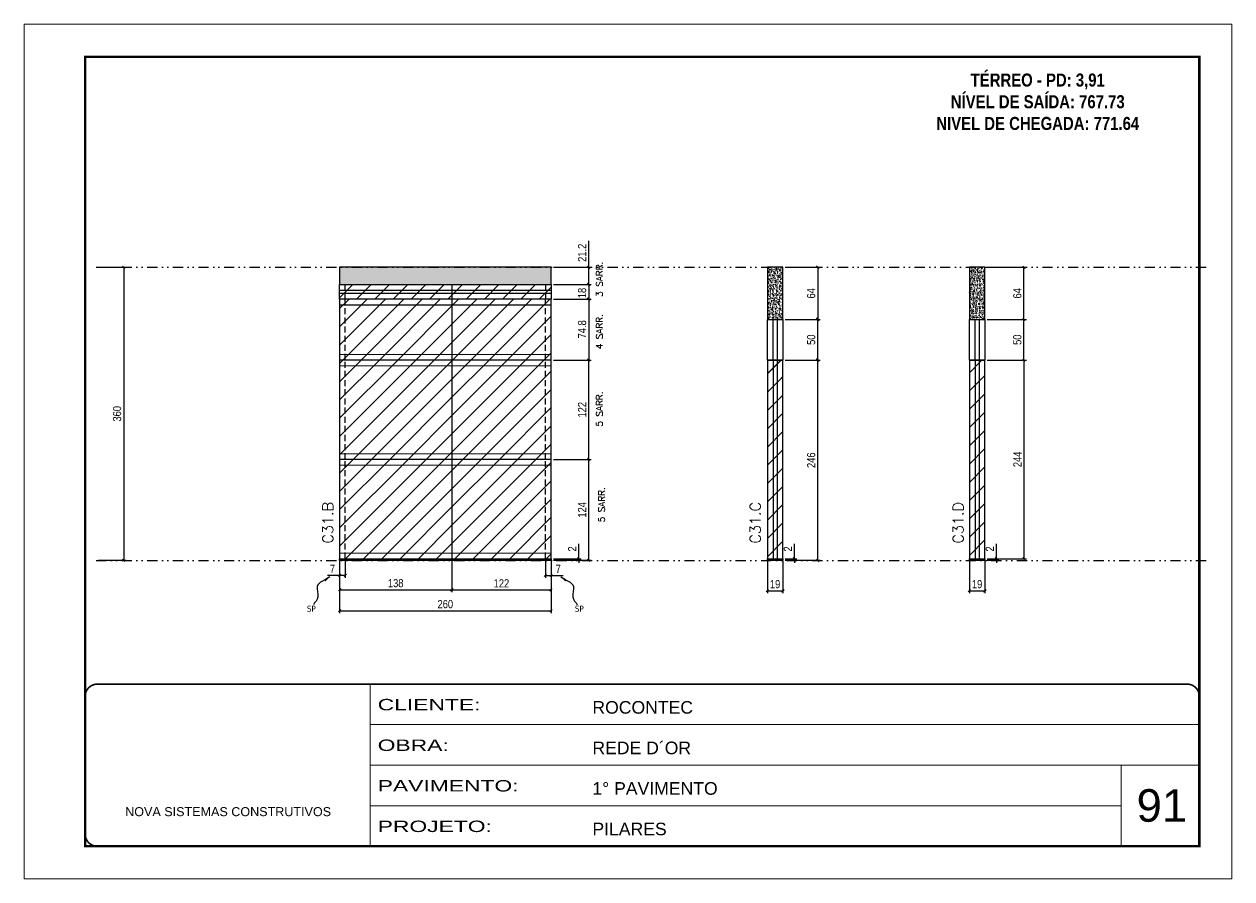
# Model space of a CAD drawing. Extents: x 2949 to 9203, y -16089 to 12527.
# Drawn here: x 6133 to 7618, y -13792 to -12742 of the extents above; entities that cross this region are included whole.
import ezdxf

# ---------------------------------------------------------------- set-up
doc = ezdxf.new("R2010")
doc.units = 0
for name, pattern in [('CONTINUO', [0]), ('DASHED', [0.75, 0.5, -0.25]), ('DIVIDE2', [0.625, 0.25, -0.125, 0, -0.125, 0, -0.125]), ('HIDDEN', [0.375, 0.25, -0.125])]:
    doc.linetypes.add(name, pattern=pattern)
for name, color, linetype, lineweight in [('CARIMBO', 255, 'Continuous', 9), ('Folhas', 255, 'Continuous', 9), ('Hachura', 251, 'Continuous', 9), ('Sarr 2.2x7', 40, 'Continuous', 9), ('SARRAFO DE PRESSAO', 251, 'DASHED', 9), ('Texto Seção', 7, 'Continuous', 15)]:
    doc.layers.add(name, color=color, linetype=linetype, lineweight=lineweight)
for name, color, linetype in [('COTA', 241, 'Continuous'), ('NOMENCLATURA', 7, 'Continuous'), ('Nível', 160, 'Continuous'), ('Painéis', 200, 'Continuous'), ('SARR_2.2x7', 40, 'Continuous'), ('Sarrafo de Pressão', 42, 'HIDDEN'), ('texto', 7, 'Continuous')]:
    doc.layers.add(name, color=color, linetype=linetype)
doc.styles.add('ARIAL', font='arial.ttf')
doc.styles.add('COTA TECNICA', font='techl___.ttf', dxfattribs={"height": 10})
doc.styles.add('COTA TECNICA-50', font='techl___.ttf', dxfattribs={"height": 10})
doc.styles.add('REGUA-120', font='ROMANS.shx', dxfattribs={"height": 15})
doc.styles.add('ROMANC', font='techb___.ttf', dxfattribs={"height": 2.5})
doc.styles.add('ROMANS', font='romans.shx')
doc.styles.get("Standard").update_dxf_attribs({"font": 'arial.ttf'})
doc.styles.add('Tecnologia', font='')
doc.styles.get('Tecnologia').set_extended_font_data('Forgotten Futurist')
doc.dimstyles.new('COTA PAINEL-50', dxfattribs={"dimtxt": 10, "dimasz": 3, "dimexe": 3, "dimexo": 3, "dimgap": 3, "dimtad": 1, "dimdec": 1, "dimzin": 12, "dimdsep": 46, "dimtxsty": 'COTA TECNICA-50', "dimblk1": 'OBLIQUE', "dimblk2": 'OBLIQUE', "dimsah": 1, "dimcen": 0.9, "dimclrd": 4, "dimclre": 4, "dimclrt": 240, "dimadec": 1, "dimazin": 3, "dimtfac": 1, "dimtdec": 1, "dimtmove": 0, "dimatfit": 3, "dimfxl": 1, "dimtolj": 1, "dimtzin": 12, "dimarcsym": 0})
doc.dimstyles.new('PAINEL', dxfattribs={"dimtxt": 10, "dimasz": 3, "dimexe": 3, "dimexo": 3, "dimgap": 3, "dimtad": 1, "dimdec": 1, "dimzin": 12, "dimdsep": 46, "dimtxsty": 'COTA TECNICA', "dimblk1": 'OBLIQUE', "dimblk2": 'OBLIQUE', "dimsah": 1, "dimcen": 0.9, "dimclrd": 4, "dimclre": 4, "dimclrt": 240, "dimadec": 1, "dimazin": 3, "dimtfac": 1, "dimtdec": 1, "dimtmove": 0, "dimatfit": 3, "dimfxl": 1, "dimtolj": 1, "dimtzin": 12, "dimarcsym": 0})
doc.dimstyles.get("Standard").update_dxf_attribs({"dimtxt": 0.18, "dimasz": 0.18, "dimexe": 0.18, "dimexo": 0.0625, "dimgap": 0.09, "dimtad": 0, "dimtih": 1, "dimtoh": 1, "dimdec": 4, "dimzin": 0, "dimdsep": 46, "dimtxsty": 'Standard', "dimcen": 0.09, "dimadec": 0, "dimazin": 0, "dimtfac": 1, "dimtdec": 4, "dimtofl": 0, "dimtmove": 0, "dimatfit": 3, "dimfxl": 1, "dimtolj": 1, "dimtzin": 0, "dimarcsym": 0})
pattern_1 = [(45, (-127629.967, -35347.797), (-11.2253202, 11.2253202), [])]
pattern_2 = [(45, (0, 1145.775), (-11.22532, 11.22532), [])]

# ---------------------------------------------------------------- blocks, each defined once
blk = doc.blocks.new('9999999999')
at = {"color": 30, "linetype": 'CONTINUO'}
for p, q in [((98564.6, 34230.2), (98564.6, 34429.4)), ((98564.6, 34379.6), (99584, 34379.6)), ((98564.6, 34329.8), (99488, 34329.8)), ((99584, 34329.8), (99488, 34329.8)), ((99488, 34329.8), (99488, 34230.2)), ((98564.6, 34280), (99488, 34280))]:
    blk.add_line(p, q, dxfattribs=at)
at = {"color": 30, "linetype": 'CONTINUO', "const_width": 2}
blk.add_lwpolyline([(99584, 34230.2), (99584, 34414.4, 0.414214), (99569, 34429.4), (98229, 34429.4, 0.414214), (98214, 34414.4), (98214, 34245.2, 0.414214), (98229, 34230.2), (99584, 34230.2)], format="xyb", dxfattribs=at)
at = {"layer": 'Folhas'}
blk.add_lwpolyline([(98139, 34190.2), (99624, 34190.2), (99624, 35240.2), (98139, 35240.2)], close=True, dxfattribs=at)
at = {"layer": 'Folhas', "color": 30, "const_width": 3}
blk.add_lwpolyline([(98214, 34230.2), (99584, 34230.2), (99584, 35200.2), (98214, 35200.2)], close=True, dxfattribs=at)
at = {"color": 7, "linetype": 'Continuous', "ltscale": 5, "style": 'ARIAL'}
for s, height, p in [('ROCONTEC', 15.48, (98837.7, 34393.1)), ('REDE D´OR', 15.48, (98837.7, 34343.3)), ('1° PAVIMENTO', 15.483, (98837.7, 34293.5)), ('NOVA SISTEMAS CONSTRUTIVOS', 11.059, (98263.2, 34267.2)), ('PILARES', 15.48, (98837.7, 34243.7))]:
    blk.add_text(s, height=height, dxfattribs=at).set_placement(p)
at = {"layer": 'Folhas', "color": 7, "style": 'Tecnologia', "width": 1.5}
for s, p in [('CLIENTE:', (98573.7, 34397.2)), ('OBRA:', (98573.7, 34347.3)), ('PAVIMENTO:', (98573.7, 34297.5)), ('PROJETO:', (98573.7, 34247.7))]:
    blk.add_text(s, height=14, dxfattribs=at).set_placement(p)
blk = doc.blocks.new('_Oblique')
at = {"color": 0, "linetype": 'ByBlock', "lineweight": -2}
blk.add_line((-0.5, -0.5), (0.5, 0.5), dxfattribs=at)
blk = doc.blocks.new('*D3267')
at = {"layer": 'COTA', "color": 4, "lineweight": -2, "transparency": 16777216}
for p, q in [((7046.4, -13401.6), (7046.4, -13441)), ((7065.4, -13401.6), (7065.4, -13441)), ((7046.4, -13438), (7065.4, -13438))]:
    blk.add_line(p, q, dxfattribs=at)
at = {"layer": 'Defpoints', "color": 0, "transparency": 16777216}
for p in [(7046.4, -13398.6), (7065.4, -13398.6), (7065.4, -13438)]:
    blk.add_point(p, dxfattribs=at)
at = {"layer": 'COTA', "color": 4, "lineweight": -2, "transparency": 16777216, "xscale": 3, "yscale": 3, "zscale": 3, "rotation": 180}
blk.add_blockref('_Oblique', (7046.4, -13438), dxfattribs=at)
at = {"layer": 'COTA', "color": 4, "lineweight": -2, "transparency": 16777216, "xscale": 3, "yscale": 3, "zscale": 3}
blk.add_blockref('_Oblique', (7065.4, -13438), dxfattribs=at)
at = {"layer": 'COTA', "color": 240, "transparency": 16777216, "insert": (7055.9, -13429.9), "char_height": 10, "attachment_point": 5, "style": 'COTA TECNICA'}
blk.add_mtext('\\A1;19', dxfattribs=at)
blk = doc.blocks.new('*D3268')
at = {"layer": 'COTA', "color": 4, "lineweight": -2, "transparency": 16777216}
for p, q in [((7294.8, -13401.6), (7294.8, -13441)), ((7313.8, -13401.6), (7313.8, -13441)), ((7294.8, -13438), (7313.8, -13438))]:
    blk.add_line(p, q, dxfattribs=at)
at = {"layer": 'Defpoints', "color": 0, "transparency": 16777216}
for p in [(7294.8, -13398.6), (7313.8, -13398.6), (7313.8, -13438)]:
    blk.add_point(p, dxfattribs=at)
at = {"layer": 'COTA', "color": 4, "lineweight": -2, "transparency": 16777216, "xscale": 3, "yscale": 3, "zscale": 3, "rotation": 180}
blk.add_blockref('_Oblique', (7294.8, -13438), dxfattribs=at)
at = {"layer": 'COTA', "color": 4, "lineweight": -2, "transparency": 16777216, "xscale": 3, "yscale": 3, "zscale": 3}
blk.add_blockref('_Oblique', (7313.8, -13438), dxfattribs=at)
at = {"layer": 'COTA', "color": 240, "transparency": 16777216, "insert": (7304.3, -13429.9), "char_height": 10, "attachment_point": 5, "style": 'COTA TECNICA'}
blk.add_mtext('\\A1;19', dxfattribs=at)
blk = doc.blocks.new('*D3269')
at = {"layer": 'COTA', "color": 4, "lineweight": -2, "transparency": 16777216}
for p, q in [((7316.8, -13154.6), (7364.9, -13154.6)), ((7361.9, -13154.6), (7361.9, -13398.6)), ((7316.8, -13398.6), (7364.9, -13398.6))]:
    blk.add_line(p, q, dxfattribs=at)
at = {"layer": 'Defpoints', "color": 0, "transparency": 16777216}
for p in [(7313.8, -13154.6), (7313.8, -13398.6), (7361.9, -13398.6)]:
    blk.add_point(p, dxfattribs=at)
at = {"layer": 'COTA', "color": 4, "lineweight": -2, "transparency": 16777216, "xscale": 3, "yscale": 3, "zscale": 3}
for p, rotation in [((7361.9, -13154.6), 90), ((7361.9, -13398.6), 270)]:
    blk.add_blockref('_Oblique', p, dxfattribs=dict(at, rotation=rotation))
at = {"layer": 'COTA', "color": 240, "transparency": 16777216, "insert": (7353.9, -13276.6), "char_height": 10, "attachment_point": 5, "rotation": 90, "style": 'COTA TECNICA'}
blk.add_mtext('\\A1;244', dxfattribs=at)
blk = doc.blocks.new('*D3270')
at = {"layer": 'COTA', "color": 4, "lineweight": -2, "transparency": 16777216}
for p, q in [((7316.8, -13040.6), (7364.9, -13040.6)), ((7361.9, -13104.6), (7361.9, -13040.6)), ((7316.8, -13104.6), (7364.9, -13104.6))]:
    blk.add_line(p, q, dxfattribs=at)
at = {"layer": 'Defpoints', "color": 0, "transparency": 16777216}
for p in [(7313.8, -13040.6), (7361.9, -13040.6), (7313.8, -13104.6)]:
    blk.add_point(p, dxfattribs=at)
at = {"layer": 'COTA', "color": 4, "lineweight": -2, "transparency": 16777216, "xscale": 3, "yscale": 3, "zscale": 3}
for p, rotation in [((7361.9, -13040.6), 90), ((7361.9, -13104.6), 270)]:
    blk.add_blockref('_Oblique', p, dxfattribs=dict(at, rotation=rotation))
at = {"layer": 'COTA', "color": 240, "transparency": 16777216, "insert": (7353.8, -13072.6), "char_height": 10, "attachment_point": 5, "rotation": 90, "style": 'COTA TECNICA'}
blk.add_mtext('\\A1;64', dxfattribs=at)
blk = doc.blocks.new('*D3271')
at = {"layer": 'COTA', "color": 4, "lineweight": -2, "transparency": 16777216}
for p, q in [((7068.4, -13154.6), (7111.4, -13154.6)), ((7108.4, -13400.6), (7108.4, -13154.6)), ((7068.4, -13400.6), (7111.4, -13400.6))]:
    blk.add_line(p, q, dxfattribs=at)
at = {"layer": 'Defpoints', "color": 0, "transparency": 16777216}
for p in [(7065.4, -13154.6), (7108.4, -13154.6), (7065.4, -13400.6)]:
    blk.add_point(p, dxfattribs=at)
at = {"layer": 'COTA', "color": 4, "lineweight": -2, "transparency": 16777216, "xscale": 3, "yscale": 3, "zscale": 3}
for p, rotation in [((7108.4, -13154.6), 90), ((7108.4, -13400.6), 270)]:
    blk.add_blockref('_Oblique', p, dxfattribs=dict(at, rotation=rotation))
at = {"layer": 'COTA', "color": 240, "transparency": 16777216, "insert": (7100.3, -13277.6), "char_height": 10, "attachment_point": 5, "rotation": 90, "style": 'COTA TECNICA'}
blk.add_mtext('\\A1;246', dxfattribs=at)
blk = doc.blocks.new('*D3272')
at = {"layer": 'COTA', "color": 4, "lineweight": -2, "transparency": 16777216}
for p, q in [((7079.6, -13398.6), (7079.6, -13380.5)), ((7068.4, -13398.6), (7082.6, -13398.6)), ((7068.4, -13400.6), (7082.6, -13400.6)), ((7079.6, -13400.6), (7079.6, -13398.6)), ((7079.6, -13400.6), (7079.6, -13403.6))]:
    blk.add_line(p, q, dxfattribs=at)
at = {"layer": 'Defpoints', "color": 0, "transparency": 16777216}
for p in [(7065.4, -13398.6), (7065.4, -13400.6), (7079.6, -13398.6)]:
    blk.add_point(p, dxfattribs=at)
at = {"layer": 'COTA', "color": 4, "lineweight": -2, "transparency": 16777216, "xscale": 3, "yscale": 3, "zscale": 3}
for p, rotation in [((7079.6, -13398.6), 270), ((7079.6, -13400.6), 90)]:
    blk.add_blockref('_Oblique', p, dxfattribs=dict(at, rotation=rotation))
at = {"layer": 'COTA', "color": 240, "transparency": 16777216, "insert": (7071.6, -13386.6), "char_height": 10, "attachment_point": 5, "rotation": 90, "style": 'COTA TECNICA-50'}
blk.add_mtext('\\A1;2', dxfattribs=at)
blk = doc.blocks.new('*D3312')
at = {"layer": 'COTA', "color": 4, "linetype": 'ByBlock', "lineweight": -2, "transparency": 16777216}
for p, q in [((7068.4, -13040.6), (7111.4, -13040.6)), ((7108.4, -13040.6), (7108.4, -13104.6)), ((7068.4, -13104.6), (7111.4, -13104.6))]:
    blk.add_line(p, q, dxfattribs=at)
at = {"layer": 'Defpoints', "color": 0, "linetype": 'ByBlock', "transparency": 16777216}
for p in [(7065.4, -13040.6), (7065.4, -13104.6), (7108.4, -13104.6)]:
    blk.add_point(p, dxfattribs=at)
at = {"layer": 'COTA', "color": 4, "linetype": 'ByBlock', "lineweight": -2, "transparency": 16777216, "xscale": 3, "yscale": 3, "zscale": 3}
for p, rotation in [((7108.4, -13040.6), 90), ((7108.4, -13104.6), 270)]:
    blk.add_blockref('_Oblique', p, dxfattribs=dict(at, rotation=rotation))
at = {"layer": 'COTA', "color": 240, "linetype": 'ByBlock', "transparency": 16777216, "insert": (7100.3, -13072.6), "char_height": 10, "attachment_point": 5, "rotation": 90, "style": 'COTA TECNICA'}
blk.add_mtext('\\A1;64', dxfattribs=at)
blk = doc.blocks.new('*D3273')
at = {"layer": 'COTA', "color": 4, "lineweight": -2, "transparency": 16777216}
for p, q in [((6520.4, -13401.6), (6520.4, -13465.6)), ((6780.4, -13401.6), (6780.4, -13465.6)), ((6520.4, -13462.6), (6780.4, -13462.6))]:
    blk.add_line(p, q, dxfattribs=at)
at = {"layer": 'Defpoints', "color": 0, "transparency": 16777216}
for p in [(6520.4, -13398.6), (6780.4, -13398.6), (6780.4, -13462.6)]:
    blk.add_point(p, dxfattribs=at)
at = {"layer": 'COTA', "color": 4, "lineweight": -2, "transparency": 16777216, "xscale": 3, "yscale": 3, "zscale": 3, "rotation": 180}
blk.add_blockref('_Oblique', (6520.4, -13462.6), dxfattribs=at)
at = {"layer": 'COTA', "color": 4, "lineweight": -2, "transparency": 16777216, "xscale": 3, "yscale": 3, "zscale": 3}
blk.add_blockref('_Oblique', (6780.4, -13462.6), dxfattribs=at)
at = {"layer": 'COTA', "color": 240, "transparency": 16777216, "insert": (6650.4, -13454.5), "char_height": 10, "attachment_point": 5, "style": 'COTA TECNICA'}
blk.add_mtext('\\A1;260', dxfattribs=at)
blk = doc.blocks.new('*D3274')
at = {"layer": 'COTA', "color": 4, "lineweight": -2, "transparency": 16777216}
for p, q in [((6520.4, -13403.6), (6520.4, -13422.1)), ((6527.4, -13401.6), (6527.4, -13422.1)), ((6520.4, -13419.1), (6505.7, -13419.1)), ((6527.4, -13419.1), (6520.4, -13419.1))]:
    blk.add_line(p, q, dxfattribs=at)
at = {"layer": 'Defpoints', "color": 0, "transparency": 16777216}
for p in [(6520.4, -13400.6), (6527.4, -13398.6), (6520.4, -13419.1)]:
    blk.add_point(p, dxfattribs=at)
at = {"layer": 'COTA', "color": 4, "lineweight": -2, "transparency": 16777216, "xscale": 3, "yscale": 3, "zscale": 3, "rotation": 180}
blk.add_blockref('_Oblique', (6520.4, -13419.1), dxfattribs=at)
at = {"layer": 'COTA', "color": 4, "lineweight": -2, "transparency": 16777216, "xscale": 3, "yscale": 3, "zscale": 3}
blk.add_blockref('_Oblique', (6527.4, -13419.1), dxfattribs=at)
at = {"layer": 'COTA', "color": 240, "transparency": 16777216, "insert": (6511.6, -13411.1), "char_height": 10, "attachment_point": 5, "style": 'COTA TECNICA-50'}
blk.add_mtext('\\A1;7', dxfattribs=at)
blk = doc.blocks.new('*D3275')
at = {"layer": 'COTA', "color": 4, "lineweight": -2, "transparency": 16777216}
for p, q in [((6773.4, -13401.6), (6773.4, -13422.1)), ((6780.4, -13403.6), (6780.4, -13422.1)), ((6773.4, -13419.1), (6780.4, -13419.1)), ((6780.4, -13419.1), (6795.2, -13419.1))]:
    blk.add_line(p, q, dxfattribs=at)
at = {"layer": 'Defpoints', "color": 0, "transparency": 16777216}
for p in [(6773.4, -13398.6), (6780.4, -13400.6), (6780.4, -13419.1)]:
    blk.add_point(p, dxfattribs=at)
at = {"layer": 'COTA', "color": 4, "lineweight": -2, "transparency": 16777216, "xscale": 3, "yscale": 3, "zscale": 3, "rotation": 180}
blk.add_blockref('_Oblique', (6773.4, -13419.1), dxfattribs=at)
at = {"layer": 'COTA', "color": 4, "lineweight": -2, "transparency": 16777216, "xscale": 3, "yscale": 3, "zscale": 3}
blk.add_blockref('_Oblique', (6780.4, -13419.1), dxfattribs=at)
at = {"layer": 'COTA', "color": 240, "transparency": 16777216, "insert": (6789.3, -13411.1), "char_height": 10, "attachment_point": 5, "style": 'COTA TECNICA-50'}
blk.add_mtext('\\A1;7', dxfattribs=at)
blk = doc.blocks.new('*D3276')
at = {"layer": 'COTA', "color": 4, "lineweight": -2, "transparency": 16777216}
for p, q in [((6783.4, -13276.6), (6829.7, -13276.6)), ((6826.7, -13400.6), (6826.7, -13276.6)), ((6783.4, -13400.6), (6829.7, -13400.6))]:
    blk.add_line(p, q, dxfattribs=at)
at = {"layer": 'Defpoints', "color": 0, "transparency": 16777216}
for p in [(6780.4, -13276.6), (6826.7, -13276.6), (6780.4, -13400.6)]:
    blk.add_point(p, dxfattribs=at)
at = {"layer": 'COTA', "color": 4, "lineweight": -2, "transparency": 16777216, "xscale": 3, "yscale": 3, "zscale": 3}
for p, rotation in [((6826.7, -13276.6), 90), ((6826.7, -13400.6), 270)]:
    blk.add_blockref('_Oblique', p, dxfattribs=dict(at, rotation=rotation))
at = {"layer": 'COTA', "color": 240, "transparency": 16777216, "insert": (6818.6, -13338.6), "char_height": 10, "attachment_point": 5, "rotation": 90, "style": 'COTA TECNICA-50'}
blk.add_mtext('\\A1;124', dxfattribs=at)
blk = doc.blocks.new('*D3277')
at = {"layer": 'COTA', "color": 4, "lineweight": -2, "transparency": 16777216}
for p, q in [((6814.4, -13398.6), (6814.4, -13380.5)), ((6783.4, -13398.6), (6817.4, -13398.6)), ((6783.4, -13400.6), (6817.4, -13400.6)), ((6814.4, -13400.6), (6814.4, -13398.6)), ((6814.4, -13400.6), (6814.4, -13403.6))]:
    blk.add_line(p, q, dxfattribs=at)
at = {"layer": 'Defpoints', "color": 0, "transparency": 16777216}
for p in [(6780.4, -13398.6), (6780.4, -13400.6), (6814.4, -13400.6)]:
    blk.add_point(p, dxfattribs=at)
at = {"layer": 'COTA', "color": 4, "lineweight": -2, "transparency": 16777216, "xscale": 3, "yscale": 3, "zscale": 3}
for p, rotation in [((6814.4, -13398.6), 270), ((6814.4, -13400.6), 90)]:
    blk.add_blockref('_Oblique', p, dxfattribs=dict(at, rotation=rotation))
at = {"layer": 'COTA', "color": 240, "transparency": 16777216, "insert": (6806.4, -13386.6), "char_height": 10, "attachment_point": 5, "rotation": 90, "style": 'COTA TECNICA-50'}
blk.add_mtext('\\A1;2', dxfattribs=at)
blk = doc.blocks.new('*D3278')
at = {"layer": 'COTA', "color": 4, "linetype": 'ByBlock', "lineweight": -2, "transparency": 16777216}
for p, q in [((6783.4, -13079.8), (6829.7, -13079.8)), ((6826.7, -13079.8), (6826.7, -13154.6)), ((6783.4, -13154.6), (6829.7, -13154.6))]:
    blk.add_line(p, q, dxfattribs=at)
at = {"layer": 'Defpoints', "color": 0, "linetype": 'ByBlock', "transparency": 16777216}
for p in [(6780.4, -13079.8), (6780.4, -13154.6), (6826.7, -13154.6)]:
    blk.add_point(p, dxfattribs=at)
at = {"layer": 'COTA', "color": 4, "linetype": 'ByBlock', "lineweight": -2, "transparency": 16777216, "xscale": 3, "yscale": 3, "zscale": 3}
for p, rotation in [((6826.7, -13079.8), 90), ((6826.7, -13154.6), 270)]:
    blk.add_blockref('_Oblique', p, dxfattribs=dict(at, rotation=rotation))
at = {"layer": 'COTA', "color": 240, "linetype": 'ByBlock', "transparency": 16777216, "insert": (6818.6, -13116.8), "char_height": 10, "attachment_point": 5, "rotation": 90, "style": 'COTA TECNICA'}
blk.add_mtext('\\A1;74.8', dxfattribs=at)
blk = doc.blocks.new('*D3279')
at = {"layer": 'COTA', "color": 4, "linetype": 'ByBlock', "lineweight": -2, "transparency": 16777216}
for p, q in [((6783.4, -13154.6), (6829.7, -13154.6)), ((6826.7, -13276.6), (6826.7, -13154.6)), ((6783.4, -13276.6), (6829.7, -13276.6))]:
    blk.add_line(p, q, dxfattribs=at)
at = {"layer": 'Defpoints', "color": 0, "linetype": 'ByBlock', "transparency": 16777216}
for p in [(6780.4, -13154.6), (6826.7, -13154.6), (6780.4, -13276.6)]:
    blk.add_point(p, dxfattribs=at)
at = {"layer": 'COTA', "color": 4, "linetype": 'ByBlock', "lineweight": -2, "transparency": 16777216, "xscale": 3, "yscale": 3, "zscale": 3}
for p, rotation in [((6826.7, -13154.6), 90), ((6826.7, -13276.6), 270)]:
    blk.add_blockref('_Oblique', p, dxfattribs=dict(at, rotation=rotation))
at = {"layer": 'COTA', "color": 240, "linetype": 'ByBlock', "transparency": 16777216, "insert": (6818.6, -13215.6), "char_height": 10, "attachment_point": 5, "rotation": 90, "style": 'COTA TECNICA'}
blk.add_mtext('\\A1;122', dxfattribs=at)
blk = doc.blocks.new('*D3313')
at = {"layer": 'COTA', "color": 4, "linetype": 'ByBlock', "lineweight": -2, "transparency": 16777216}
for p, q in [((6520.4, -13401.6), (6520.4, -13439.9)), ((6658.4, -13401.6), (6658.4, -13439.9)), ((6520.4, -13436.9), (6658.4, -13436.9))]:
    blk.add_line(p, q, dxfattribs=at)
at = {"layer": 'Defpoints', "color": 0, "linetype": 'ByBlock', "transparency": 16777216}
for p in [(6520.4, -13398.6), (6658.4, -13398.6), (6658.4, -13436.9)]:
    blk.add_point(p, dxfattribs=at)
at = {"layer": 'COTA', "color": 4, "linetype": 'ByBlock', "lineweight": -2, "transparency": 16777216, "xscale": 3, "yscale": 3, "zscale": 3, "rotation": 180}
blk.add_blockref('_Oblique', (6520.4, -13436.9), dxfattribs=at)
at = {"layer": 'COTA', "color": 4, "linetype": 'ByBlock', "lineweight": -2, "transparency": 16777216, "xscale": 3, "yscale": 3, "zscale": 3}
blk.add_blockref('_Oblique', (6658.4, -13436.9), dxfattribs=at)
at = {"layer": 'COTA', "color": 240, "linetype": 'ByBlock', "transparency": 16777216, "insert": (6589.4, -13428.7), "char_height": 10, "attachment_point": 5, "style": 'COTA TECNICA'}
blk.add_mtext('\\A1;138', dxfattribs=at)
blk = doc.blocks.new('*D3314')
at = {"layer": 'COTA', "color": 4, "linetype": 'ByBlock', "lineweight": -2, "transparency": 16777216}
for p, q in [((6658.4, -13401.6), (6658.4, -13439.9)), ((6780.4, -13403.6), (6780.4, -13439.9)), ((6658.4, -13436.9), (6780.4, -13436.9))]:
    blk.add_line(p, q, dxfattribs=at)
at = {"layer": 'Defpoints', "color": 0, "linetype": 'ByBlock', "transparency": 16777216}
for p in [(6658.4, -13398.6), (6780.4, -13400.6), (6780.4, -13436.9)]:
    blk.add_point(p, dxfattribs=at)
at = {"layer": 'COTA', "color": 4, "linetype": 'ByBlock', "lineweight": -2, "transparency": 16777216, "xscale": 3, "yscale": 3, "zscale": 3, "rotation": 180}
blk.add_blockref('_Oblique', (6658.4, -13436.9), dxfattribs=at)
at = {"layer": 'COTA', "color": 4, "linetype": 'ByBlock', "lineweight": -2, "transparency": 16777216, "xscale": 3, "yscale": 3, "zscale": 3}
blk.add_blockref('_Oblique', (6780.4, -13436.9), dxfattribs=at)
at = {"layer": 'COTA', "color": 240, "linetype": 'ByBlock', "transparency": 16777216, "insert": (6719.4, -13428.9), "char_height": 10, "attachment_point": 5, "style": 'COTA TECNICA'}
blk.add_mtext('\\A1;122', dxfattribs=at)
blk = doc.blocks.new('*D3294')
at = {"layer": 'COTA', "color": 4, "linetype": 'ByBlock', "lineweight": -2, "transparency": 16777216}
for p, q in [((6224, -13040.6), (6258, -13040.6)), ((6255, -13040.6), (6255, -13400.6)), ((6224, -13400.6), (6258, -13400.6))]:
    blk.add_line(p, q, dxfattribs=at)
at = {"layer": 'Defpoints', "color": 0, "linetype": 'ByBlock', "transparency": 16777216}
for p in [(6221, -13040.6), (6221, -13400.6), (6255, -13400.6)]:
    blk.add_point(p, dxfattribs=at)
at = {"layer": 'COTA', "color": 4, "linetype": 'ByBlock', "lineweight": -2, "transparency": 16777216, "xscale": 3, "yscale": 3, "zscale": 3}
for p, rotation in [((6255, -13040.6), 90), ((6255, -13400.6), 270)]:
    blk.add_blockref('_Oblique', p, dxfattribs=dict(at, rotation=rotation))
at = {"layer": 'COTA', "color": 240, "linetype": 'ByBlock', "transparency": 16777216, "insert": (6246.8, -13220.6), "char_height": 10, "attachment_point": 5, "rotation": 90, "style": 'COTA TECNICA'}
blk.add_mtext('\\A1;360', dxfattribs=at)
blk = doc.blocks.new('*D3315')
at = {"layer": 'COTA', "color": 4, "linetype": 'ByBlock', "lineweight": -2, "transparency": 16777216}
for p, q in [((7328, -13398.6), (7328, -13380.5)), ((7316.8, -13398.6), (7331, -13398.6)), ((7316.8, -13400.6), (7331, -13400.6)), ((7328, -13400.6), (7328, -13398.6)), ((7328, -13400.6), (7328, -13403.6))]:
    blk.add_line(p, q, dxfattribs=at)
at = {"layer": 'Defpoints', "color": 0, "linetype": 'ByBlock', "transparency": 16777216}
for p in [(7313.8, -13398.6), (7313.8, -13400.6), (7328, -13398.6)]:
    blk.add_point(p, dxfattribs=at)
at = {"layer": 'COTA', "color": 4, "linetype": 'ByBlock', "lineweight": -2, "transparency": 16777216, "xscale": 3, "yscale": 3, "zscale": 3}
for p, rotation in [((7328, -13398.6), 270), ((7328, -13400.6), 90)]:
    blk.add_blockref('_Oblique', p, dxfattribs=dict(at, rotation=rotation))
at = {"layer": 'COTA', "color": 240, "linetype": 'ByBlock', "transparency": 16777216, "insert": (7320, -13386.6), "char_height": 10, "attachment_point": 5, "rotation": 90, "style": 'COTA TECNICA'}
blk.add_mtext('\\A1;2', dxfattribs=at)
blk = doc.blocks.new('*D3316')
at = {"layer": 'COTA', "color": 4, "linetype": 'ByBlock', "lineweight": -2, "transparency": 16777216}
for p, q in [((6826.7, -13040.6), (6826.7, -13007.9)), ((6783.4, -13040.6), (6829.7, -13040.6)), ((6826.7, -13061.8), (6826.7, -13040.6)), ((6783.4, -13061.8), (6829.7, -13061.8))]:
    blk.add_line(p, q, dxfattribs=at)
at = {"layer": 'Defpoints', "color": 0, "linetype": 'ByBlock', "transparency": 16777216}
for p in [(6780.4, -13040.6), (6780.4, -13061.8), (6826.7, -13061.8)]:
    blk.add_point(p, dxfattribs=at)
at = {"layer": 'COTA', "color": 4, "linetype": 'ByBlock', "lineweight": -2, "transparency": 16777216, "xscale": 3, "yscale": 3, "zscale": 3}
for p, rotation in [((6826.7, -13040.6), 90), ((6826.7, -13061.8), 270)]:
    blk.add_blockref('_Oblique', p, dxfattribs=dict(at, rotation=rotation))
at = {"layer": 'COTA', "color": 240, "linetype": 'ByBlock', "transparency": 16777216, "insert": (6818.6, -13022.8), "char_height": 10, "attachment_point": 5, "rotation": 90, "style": 'COTA TECNICA'}
blk.add_mtext('\\A1;21.2', dxfattribs=at)
blk = doc.blocks.new('*D3281')
at = {"layer": 'COTA', "color": 4, "lineweight": -2, "transparency": 16777216}
for p, q in [((7068.4, -13104.6), (7111.4, -13104.6)), ((7108.4, -13154.6), (7108.4, -13104.6)), ((7068.4, -13154.6), (7111.4, -13154.6))]:
    blk.add_line(p, q, dxfattribs=at)
at = {"layer": 'Defpoints', "color": 0, "transparency": 16777216}
for p in [(7065.4, -13104.6), (7108.4, -13104.6), (7065.4, -13154.6)]:
    blk.add_point(p, dxfattribs=at)
at = {"layer": 'COTA', "color": 4, "lineweight": -2, "transparency": 16777216, "xscale": 3, "yscale": 3, "zscale": 3}
for p, rotation in [((7108.4, -13104.6), 90), ((7108.4, -13154.6), 270)]:
    blk.add_blockref('_Oblique', p, dxfattribs=dict(at, rotation=rotation))
at = {"layer": 'COTA', "color": 240, "transparency": 16777216, "insert": (7100.3, -13129.6), "char_height": 10, "attachment_point": 5, "rotation": 90, "style": 'COTA TECNICA'}
blk.add_mtext('\\A1;50', dxfattribs=at)
blk = doc.blocks.new('*D3282')
at = {"layer": 'COTA', "color": 4, "lineweight": -2, "transparency": 16777216}
for p, q in [((7316.8, -13104.6), (7364.9, -13104.6)), ((7361.9, -13154.6), (7361.9, -13104.6)), ((7316.8, -13154.6), (7364.9, -13154.6))]:
    blk.add_line(p, q, dxfattribs=at)
at = {"layer": 'Defpoints', "color": 0, "transparency": 16777216}
for p in [(7313.8, -13104.6), (7361.9, -13104.6), (7313.8, -13154.6)]:
    blk.add_point(p, dxfattribs=at)
at = {"layer": 'COTA', "color": 4, "lineweight": -2, "transparency": 16777216, "xscale": 3, "yscale": 3, "zscale": 3}
for p, rotation in [((7361.9, -13104.6), 90), ((7361.9, -13154.6), 270)]:
    blk.add_blockref('_Oblique', p, dxfattribs=dict(at, rotation=rotation))
at = {"layer": 'COTA', "color": 240, "transparency": 16777216, "insert": (7353.8, -13129.6), "char_height": 10, "attachment_point": 5, "rotation": 90, "style": 'COTA TECNICA'}
blk.add_mtext('\\A1;50', dxfattribs=at)
blk = doc.blocks.new('*D3283')
at = {"layer": 'COTA', "color": 4, "lineweight": -2, "transparency": 16777216}
for p, q in [((6783.4, -13061.8), (6829.7, -13061.8)), ((6826.7, -13061.8), (6826.7, -13079.8)), ((6783.4, -13079.8), (6829.7, -13079.8))]:
    blk.add_line(p, q, dxfattribs=at)
at = {"layer": 'Defpoints', "color": 0, "transparency": 16777216}
for p in [(6780.4, -13061.8), (6780.4, -13079.8), (6826.7, -13079.8)]:
    blk.add_point(p, dxfattribs=at)
at = {"layer": 'COTA', "color": 4, "lineweight": -2, "transparency": 16777216, "xscale": 3, "yscale": 3, "zscale": 3}
for p, rotation in [((6826.7, -13061.8), 90), ((6826.7, -13079.8), 270)]:
    blk.add_blockref('_Oblique', p, dxfattribs=dict(at, rotation=rotation))
at = {"layer": 'COTA', "color": 240, "transparency": 16777216, "insert": (6818.6, -13072.2), "char_height": 10, "attachment_point": 5, "rotation": 90, "style": 'COTA TECNICA'}
blk.add_mtext('\\A1;18', dxfattribs=at)

msp = doc.modelspace()

# ---------------------------------------------------------------- hatches: boundary and pattern name
at = {"layer": 'COTA', "linetype": 'ByBlock'}
h = msp.add_hatch(dxfattribs=at)
h.set_pattern_fill('AR-CONC', color=256, scale=0.03)
h.set_pattern_definition([(50, (-127629.9665, -35333.7967), (5.46554007, -0.47817257), [0.5715, -6.2865]), (355, (-127629.9665, -35333.7967), (-1.05730264, 5.73170536), [0.4572, -5.02921753]), (100.4514447, (-127629.511, -35333.8366), (4.40823741, 5.25353256), [0.48570026, -5.34270734]), (46.1842, (-127629.9665, -35332.273), (8.13237123, -1.26126984), [0.85725, -9.42975]), (96.6355576, (-127629.289, -35332.378), (7.122124, 7.42278374), [0.7285507, -8.01406824]), (351.184151, (-127629.9665, -35332.273), (7.122124, 7.42278374), [0.685799, -7.54379196]), (21, (-127629.2045, -35332.6537), (4.54843174, -3.06795595), [0.5715, -6.2865]), (326, (-127629.2045, -35332.6537), (1.85406085, 5.52563898), [0.4572, -5.0292]), (71.451445, (-127628.8255, -35332.9094), (6.40249258, 2.45768307), [0.48570026, -5.34269813]), (37.5, (-127629.9665, -35333.7967), (0.092658098, 2.536651166), [0, -4.96824, 0, -5.1054, 0, -5.04825]), (7.5, (-127629.9665, -35333.7967), (2.004589875, 3.005417245), [0, -2.91084, 0, -4.85394, 0, -1.92405]), (327.5, (-127631.6658, -35333.7967), (4.067717855, -0.17186232), [0, -1.905, 0, -5.9436, 0, -7.8867]), (317.5, (-127632.4278, -35333.7967), (4.44387544, 0.76279473), [0, -2.4765, 0, -3.94716, 0, -5.6007])])
h.paths.add_polyline_path([(6780.43, -13061.83), (6780.43, -13040.63), (6520.43, -13040.63), (6520.43, -13061.83)])
h = msp.add_hatch(dxfattribs=at)
h.set_pattern_fill('AR-CONC', color=256, scale=0.03)
h.set_pattern_definition([(50, (-124678.7358, -41096.6722), (5.46554007, -0.47817257), [0.5715, -6.2865]), (355, (-124678.736, -41096.672), (-1.05730264, 5.73170536), [0.4572, -5.02921753]), (100.4514447, (-124678.2803, -41096.712), (4.40823741, 5.25353256), [0.48570026, -5.34270734]), (46.1842, (-124678.736, -41095.148), (8.13237123, -1.26126984), [0.85725, -9.42975]), (96.6355576, (-124678.058, -41095.253), (7.122124, 7.42278374), [0.7285507, -8.01406824]), (351.184151, (-124678.736, -41095.148), (7.122124, 7.42278374), [0.685799, -7.54379196]), (21, (-124677.9738, -41095.5292), (4.54843174, -3.06795595), [0.5715, -6.2865]), (326, (-124677.974, -41095.529), (1.85406085, 5.52563898), [0.4572, -5.0292]), (71.451445, (-124677.5947, -41095.785), (6.40249258, 2.45768307), [0.48570026, -5.34269813]), (37.5, (-124678.7358, -41096.6722), (0.092658098, 2.536651166), [0, -4.96824, 0, -5.1054, 0, -5.04825]), (7.5, (-124678.7358, -41096.6722), (2.004589875, 3.005417245), [0, -2.91084, 0, -4.85394, 0, -1.92405]), (327.5, (-124680.435, -41096.6722), (4.067717855, -0.17186232), [0, -1.905, 0, -5.9436, 0, -7.8867]), (317.5, (-124681.197, -41096.6722), (4.44387544, 0.76279473), [0, -2.4765, 0, -3.94716, 0, -5.6007])])
h.paths.add_polyline_path([(7046.87, -13104.63), (7065.62, -13104.63), (7065.24, -13040.63), (7046.49, -13040.63)])
h = msp.add_hatch(dxfattribs=at)
h.set_pattern_fill('AR-CONC', color=256, scale=0.03)
h.set_pattern_definition([(50, (-124619.462, -41107.6722), (5.46554007, -0.47817257), [0.5715, -6.2865]), (355, (-124619.462, -41107.672), (-1.05730264, 5.73170536), [0.4572, -5.02921753]), (100.4514447, (-124619.0066, -41107.712), (4.40823741, 5.25353256), [0.48570026, -5.34270734]), (46.1842, (-124619.462, -41106.148), (8.13237123, -1.26126984), [0.85725, -9.42975]), (96.6355576, (-124618.784, -41106.253), (7.122124, 7.42278374), [0.7285507, -8.01406824]), (351.184151, (-124619.462, -41106.148), (7.122124, 7.42278374), [0.685799, -7.54379196]), (21, (-124618.7, -41106.5292), (4.54843174, -3.06795595), [0.5715, -6.2865]), (326, (-124618.7, -41106.529), (1.85406085, 5.52563898), [0.4572, -5.0292]), (71.451445, (-124618.321, -41106.785), (6.40249258, 2.45768307), [0.48570026, -5.34269813]), (37.5, (-124619.462, -41107.6722), (0.092658098, 2.536651166), [0, -4.96824, 0, -5.1054, 0, -5.04825]), (7.5, (-124619.462, -41107.6722), (2.004589875, 3.005417245), [0, -2.91084, 0, -4.85394, 0, -1.92405]), (327.5, (-124621.1613, -41107.6722), (4.067717855, -0.17186232), [0, -1.905, 0, -5.9436, 0, -7.8867]), (317.5, (-124621.9233, -41107.6722), (4.44387544, 0.76279473), [0, -2.4765, 0, -3.94716, 0, -5.6007])])
h.paths.add_polyline_path([(7294.81, -13104.63), (7313.81, -13104.63), (7313.81, -13040.63), (7294.81, -13040.63)])
at = {"layer": 'Hachura'}
h = msp.add_hatch(dxfattribs=at)
h.set_pattern_fill('ANSI31', color=256, scale=5)
h.set_pattern_definition(pattern_2)
h.paths.add_polyline_path([(6658.43, -13079.83), (6658.43, -13061.83), (6520.43, -13061.83), (6520.43, -13079.83)])
h = msp.add_hatch(dxfattribs=at)
h.set_pattern_fill('ANSI31', color=256, scale=5)
h.set_pattern_definition(pattern_2)
h.paths.add_polyline_path([(6780.43, -13079.83), (6780.43, -13061.83), (6658.43, -13061.83), (6658.43, -13079.83)])
at = {"layer": 'Hachura', "linetype": 'ByBlock'}
h = msp.add_hatch(dxfattribs=at)
h.set_pattern_fill('ANSI31', color=256, scale=5)
h.set_pattern_definition(pattern_1)
h.paths.add_polyline_path([(6520.43, -13079.83), (6520.43, -13154.63), (6658.43, -13154.63), (6658.43, -13079.83)])
h = msp.add_hatch(dxfattribs=at)
h.set_pattern_fill('ANSI31', color=256, scale=5)
h.set_pattern_definition(pattern_1)
h.paths.add_polyline_path([(6658.43, -13079.83), (6658.43, -13154.63), (6780.43, -13154.63), (6780.43, -13079.83)])
h = msp.add_hatch(dxfattribs=at)
h.set_pattern_fill('ANSI31', color=256, scale=5)
h.set_pattern_definition(pattern_1)
h.paths.add_polyline_path([(6520.43, -13154.63), (6520.43, -13276.63), (6658.43, -13276.63), (6658.43, -13154.63)])
h = msp.add_hatch(dxfattribs=at)
h.set_pattern_fill('ANSI31', color=256, scale=5)
h.set_pattern_definition(pattern_1)
h.paths.add_polyline_path([(6780.43, -13276.63), (6780.43, -13154.63), (6658.43, -13154.63), (6658.43, -13276.63)])
h = msp.add_hatch(dxfattribs=at)
h.set_pattern_fill('ANSI31', color=256, scale=5)
h.set_pattern_definition([(45, (-127629.967, -35369.797), (-11.2253202, 11.2253202), [])])
h.paths.add_polyline_path([(7046.37, -13176.63), (7065.37, -13176.63), (7065.37, -13154.63), (7046.37, -13154.63)])
h = msp.add_hatch(dxfattribs=at)
h.set_pattern_fill('ANSI31', color=256, scale=5)
h.set_pattern_definition(pattern_1)
h.paths.add_polyline_path([(7065.37, -13154.63), (7046.37, -13154.63), (7046.37, -13398.63), (7065.37, -13398.63)])
h = msp.add_hatch(dxfattribs=at)
h.set_pattern_fill('ANSI31', color=256, scale=5)
h.set_pattern_definition(pattern_1)
h.paths.add_polyline_path([(7294.81, -13398.63), (7313.81, -13398.63), (7313.81, -13154.63), (7294.81, -13154.63)])
h = msp.add_hatch(dxfattribs=at)
h.set_pattern_fill('ANSI31', color=256, scale=5)
h.set_pattern_definition(pattern_1)
h.paths.add_polyline_path([(6658.43, -13398.63), (6658.43, -13276.63), (6520.43, -13276.63), (6520.43, -13398.63)])
h = msp.add_hatch(dxfattribs=at)
h.set_pattern_fill('ANSI31', color=256, scale=5)
h.set_pattern_definition(pattern_1)
h.paths.add_polyline_path([(6780.43, -13398.63), (6780.43, -13276.63), (6658.43, -13276.63), (6658.43, -13398.63)])

# ---------------------------------------------------------------- linework, layer by layer
at = {"layer": 'COTA', "linetype": 'ByBlock'}
for points in [[(6520.43, -13061.83), (6780.43, -13061.83), (6780.43, -13040.63), (6520.43, -13040.63)], [(7046.37, -13104.63), (7065.37, -13104.63), (7065.37, -13040.63), (7046.37, -13040.63)], [(7294.81, -13104.63), (7313.81, -13104.63), (7313.81, -13040.63), (7294.81, -13040.63)]]:
    msp.add_lwpolyline(points, close=True, dxfattribs=at)
at = {"layer": 'Nível', "color": 4, "linetype": 'DIVIDE2', "ltscale": 50}
for p, q in [((6221.03, -13040.63), (7591.03, -13040.63)), ((6221.03, -13400.63), (7591.03, -13400.63))]:
    msp.add_line(p, q, dxfattribs=at)
at = {"layer": 'Painéis'}
for p, q in [((6520.43, -13061.83), (6780.43, -13061.83)), ((6520.43, -13079.83), (6520.43, -13061.83)), ((6658.43, -13061.83), (6658.43, -13398.63)), ((6780.43, -13061.83), (6780.43, -13079.83)), ((6780.43, -13079.83), (6520.43, -13079.83)), ((6520.43, -13079.83), (6520.43, -13398.63)), ((6780.43, -13398.63), (6780.43, -13079.83)), ((7046.37, -13104.63), (7065.37, -13104.63)), ((7046.37, -13154.63), (7046.37, -13104.63)), ((7065.37, -13104.63), (7065.37, -13154.63)), ((7294.81, -13104.63), (7313.81, -13104.63)), ((7294.81, -13154.63), (7294.81, -13104.63)), ((7313.81, -13104.63), (7313.81, -13154.63)), ((6520.43, -13122.63), (6520.43, -13122.63)), ((6780.43, -13122.63), (6780.43, -13122.63)), ((6780.43, -13154.63), (6520.43, -13154.63)), ((6780.43, -13154.63), (6520.43, -13154.63)), ((7065.37, -13154.63), (7046.37, -13154.63)), ((7313.81, -13154.63), (7294.81, -13154.63)), ((7294.81, -13154.63), (7294.81, -13398.63)), ((7294.81, -13154.63), (7313.81, -13154.63)), ((7313.81, -13154.63), (7294.81, -13154.63)), ((7313.81, -13398.63), (7313.81, -13154.63)), ((6780.43, -13276.63), (6520.43, -13276.63)), ((6520.43, -13398.63), (6780.43, -13398.63)), ((7294.81, -13398.63), (7313.81, -13398.63)), ((7294.81, -13398.63), (7313.81, -13398.63)), ((7294.81, -13400.63), (7294.81, -13398.63)), ((7313.81, -13400.63), (7294.81, -13400.63)), ((7313.81, -13398.63), (7313.81, -13400.63))]:
    msp.add_line(p, q, dxfattribs=at)
for points in [[(7046.37, -13398.63), (7065.37, -13398.63), (7065.37, -13154.63), (7046.37, -13154.63)], [(7046.37, -13154.63), (7065.37, -13154.63), (7065.37, -13154.63), (7046.37, -13154.63)], [(6520.43, -13398.63), (6780.43, -13398.63), (6780.43, -13400.63), (6520.43, -13400.63)], [(7046.37, -13398.63), (7065.37, -13398.63), (7065.37, -13400.63), (7046.37, -13400.63)]]:
    msp.add_lwpolyline(points, close=True, dxfattribs=at)
at = {"layer": 'Sarr 2.2x7'}
for p, q in [((6780.43, -13147.63), (6520.43, -13147.63)), ((6780.43, -13161.63), (6520.43, -13161.63)), ((6780.43, -13269.63), (6520.43, -13269.63)), ((6780.43, -13283.63), (6520.43, -13283.63)), ((6780.43, -13391.63), (6520.43, -13391.63)), ((6780.43, -13398.63), (6520.43, -13398.63))]:
    msp.add_line(p, q, dxfattribs=at)
at = {"layer": 'Sarr 2.2x7', "linetype": 'Continuous'}
for p, q in [((6520.43, -13154.63), (6520.43, -13151.63)), ((6520.43, -13276.63), (6520.43, -13269.63)), ((6780.43, -13276.63), (6780.43, -13269.63)), ((6520.43, -13398.63), (6520.43, -13391.63)), ((6780.43, -13398.63), (6780.43, -13391.63))]:
    msp.add_line(p, q, dxfattribs=at)
at = {"layer": 'SARR_2.2x7'}
for p, q in [((6520.43, -13068.83), (6780.43, -13068.83)), ((6780.43, -13072.83), (6520.43, -13072.83)), ((6520.43, -13086.83), (6780.43, -13086.83)), ((7053.37, -13154.63), (7053.37, -13104.63)), ((7058.37, -13104.63), (7058.37, -13154.63)), ((7301.81, -13154.63), (7301.81, -13104.63)), ((7306.81, -13104.63), (7306.81, -13154.63)), ((7053.37, -13154.63), (7053.37, -13398.63)), ((7058.37, -13154.63), (7058.37, -13398.63)), ((7301.81, -13154.63), (7301.81, -13398.63)), ((7306.81, -13154.63), (7306.81, -13398.63))]:
    msp.add_line(p, q, dxfattribs=at)
at = {"layer": 'Sarrafo de Pressão', "ltscale": 30}
for p, q in [((6527.43, -13079.83), (6527.43, -13061.83)), ((6773.43, -13061.83), (6773.43, -13079.83)), ((6527.43, -13154.63), (6527.43, -13079.83)), ((6773.43, -13154.63), (6773.43, -13079.83)), ((6527.43, -13276.63), (6527.43, -13154.63)), ((6773.43, -13276.63), (6773.43, -13154.63)), ((6527.43, -13398.63), (6527.43, -13276.63)), ((6773.43, -13398.63), (6773.43, -13276.63))]:
    msp.add_line(p, q, dxfattribs=at)

# ---------------------------------------------------------------- block references
at = {"layer": 'SARRAFO DE PRESSAO', "color": 6, "linetype": 'ByBlock'}
msp.add_blockref('9999999999', (-92006.44, -47982.12), dxfattribs=at)

# ---------------------------------------------------------------- texts
at = {"layer": 'CARIMBO', "style": 'ARIAL'}
msp.add_text('91', height=40, dxfattribs=at).set_placement((7500.39, -13721.77))
at = {"layer": 'NOMENCLATURA', "color": 2, "insert": (7378.86, -12775.86), "char_height": 16, "attachment_point": 2, "style": 'ROMANC'}
msp.add_mtext_dynamic_manual_height_columns('\\PTÉRREO - PD: 3,91\\PNÍVEL DE SAÍDA: 767.73\\PNIVEL DE CHEGADA: 771.64', width=300.2766, gutter_width=1, heights=[0], dxfattribs=at)
at = {"layer": 'texto', "color": 0, "char_height": 7.5, "attachment_point": 5}
for insert in [(6485.65, -13460.13), (6815.2, -13460.13)]:
    msp.add_mtext('{\\fTahoma|b0|i0|c0|p34;\\C4;SP}', dxfattribs=dict(at, insert=insert))
at = {"layer": 'Texto Seção', "linetype": 'Continuous', "style": 'ROMANS'}
for s, p in [('3 SARR.', (6843.86, -13076.9)), ('4 SARR.', (6843.86, -13141.35)), ('5 SARR.', (6843.86, -13236.41)), ('5 SARR.', (6846.57, -13354.01))]:
    msp.add_text(s, height=8, rotation=90, dxfattribs=at).set_placement(p)
at = {"layer": 'Texto Seção', "char_height": 13, "width": 285.3299, "attachment_point": 7, "rotation": 90, "style": 'REGUA-120'}
for s, insert in [('C31.B', (6512.4, -13380.17)), ('C31.C', (7038.04, -13380.17)), ('C31.D', (7287.48, -13380.17))]:
    msp.add_mtext(s, dxfattribs=dict(at, insert=insert))

# ---------------------------------------------------------------- dimensions: what is measured, and where the dimension line sits
at = {"layer": 'COTA', "linetype": 'ByBlock'}
for base, p1, p2, picture, middle in [((6826.66, -13061.83), (6780.43, -13040.63), (6780.43, -13061.83), '*D3316', (6826.66, -13022.77)), ((6826.66, -13154.63), (6780.43, -13079.83), (6780.43, -13154.63), '*D3278', (6826.66, -13116.83))]:
    dim = msp.add_linear_dim(base=base, p1=p1, p2=p2, angle=90, dimstyle='PAINEL', dxfattribs=at)
    dim.commit()
    dim.dimension.update_dxf_attribs({"geometry": picture, "text_midpoint": middle, "dimtype": 160})
for base, p1, p2, picture, middle in [((6255.03, -13400.63), (6221.03, -13040.63), (6221.03, -13400.63), '*D3294', (6246.81, -13220.63)), ((7108.45, -13104.63), (7065.37, -13040.63), (7065.37, -13104.63), '*D3312', (7100.35, -13072.63)), ((6826.66, -13154.63), (6780.43, -13276.63), (6780.43, -13154.63), '*D3279', (6818.61, -13215.63)), ((7328.02, -13398.63), (7313.81, -13400.63), (7313.81, -13398.63), '*D3315', (7320.02, -13386.58))]:
    dim = msp.add_linear_dim(base=base, p1=p1, p2=p2, angle=90, dimstyle='PAINEL', dxfattribs=at)
    dim.commit()
    dim.dimension.update_dxf_attribs({"geometry": picture, "text_midpoint": middle})
at = {"layer": 'COTA'}
for base, p1, p2, picture, middle in [((7361.94, -13040.63), (7313.81, -13104.63), (7313.81, -13040.63), '*D3270', (7353.84, -13072.63)), ((7108.45, -13154.63), (7065.37, -13400.63), (7065.37, -13154.63), '*D3271', (7100.35, -13277.63)), ((7361.94, -13398.63), (7313.81, -13154.63), (7313.81, -13398.63), '*D3269', (7353.87, -13276.63))]:
    dim = msp.add_linear_dim(base=base, p1=p1, p2=p2, angle=90, dimstyle='PAINEL', override={"dimarcsym": 2}, dxfattribs=at)
    dim.commit()
    dim.dimension.update_dxf_attribs({"geometry": picture, "text_midpoint": middle})
for base, p1, p2, dimstyle, picture, middle in [((6826.66, -13079.83), (6780.43, -13061.83), (6780.43, -13079.83), 'PAINEL', '*D3283', (6826.66, -13072.23)), ((6814.43, -13400.63), (6780.43, -13398.63), (6780.43, -13400.63), 'COTA PAINEL-50', '*D3277', (6814.43, -13386.58)), ((7079.61, -13398.63), (7065.37, -13400.63), (7065.37, -13398.63), 'COTA PAINEL-50', '*D3272', (7079.61, -13386.58))]:
    dim = msp.add_linear_dim(base=base, p1=p1, p2=p2, angle=90, dimstyle=dimstyle, dxfattribs=at)
    dim.commit()
    dim.dimension.update_dxf_attribs({"geometry": picture, "text_midpoint": middle, "dimtype": 160})
for base, p1, p2, angle, dimstyle, picture, middle in [((7108.45, -13104.63), (7065.37, -13154.63), (7065.37, -13104.63), 90, 'PAINEL', '*D3281', (7100.34, -13129.63)), ((7361.94, -13104.63), (7313.81, -13154.63), (7313.81, -13104.63), 90, 'PAINEL', '*D3282', (7353.83, -13129.63)), ((6826.66, -13276.63), (6780.43, -13400.63), (6780.43, -13276.63), 90, 'COTA PAINEL-50', '*D3276', (6818.59, -13338.63)), ((6520.43, -13419.14), (6527.43, -13398.63), (6520.43, -13400.63), 180, 'COTA PAINEL-50', '*D3274', (6511.56, -13411.07))]:
    dim = msp.add_linear_dim(base=base, p1=p1, p2=p2, angle=angle, dimstyle=dimstyle, dxfattribs=at)
    dim.commit()
    dim.dimension.update_dxf_attribs({"geometry": picture, "text_midpoint": middle})
for base, p1, p2, picture, middle in [((6780.43, -13462.59), (6520.43, -13398.63), (6780.43, -13398.63), '*D3273', (6650.43, -13454.49)), ((7065.37, -13437.98), (7046.37, -13398.63), (7065.37, -13398.63), '*D3267', (7055.87, -13429.89)), ((7313.81, -13437.98), (7294.81, -13398.63), (7313.81, -13398.63), '*D3268', (7304.31, -13429.89))]:
    dim = msp.add_linear_dim(base=base, p1=p1, p2=p2, dimstyle='PAINEL', override={"dimarcsym": 2}, dxfattribs=at)
    dim.commit()
    dim.dimension.update_dxf_attribs({"geometry": picture, "text_midpoint": middle})
at = {"layer": 'COTA', "linetype": 'ByBlock'}
dim = msp.add_linear_dim(base=(6658.43, -13436.94), p1=(6520.43, -13398.63), p2=(6658.43, -13398.63), dimstyle='PAINEL', dxfattribs=at)
dim.commit()
dim.dimension.update_dxf_attribs({"geometry": '*D3313', "text_midpoint": (6589.43, -13428.7)})
dim = msp.add_linear_dim(base=(6780.43, -13436.94), p1=(6658.43, -13398.63), p2=(6780.43, -13400.63), dimstyle='PAINEL', override={"dimtmove": 1}, dxfattribs=at)
dim.commit()
dim.dimension.update_dxf_attribs({"geometry": '*D3314', "text_midpoint": (6719.43, -13428.89)})
at = {"layer": 'COTA'}
dim = msp.add_linear_dim(base=(6780.43, -13419.14), p1=(6773.43, -13398.63), p2=(6780.43, -13400.63), dimstyle='COTA PAINEL-50', dxfattribs=at)
dim.commit()
dim.dimension.update_dxf_attribs({"geometry": '*D3275', "text_midpoint": (6789.29, -13411.07)})

# ---------------------------------------------------------------- leaders
at = {"layer": 'COTA', "path_type": 1}
for points in [[(6508.6, -13420.82), (6492.81, -13432.65), (6493.74, -13445.66), (6488.18, -13455.44)], [(6792.25, -13420.82), (6808.04, -13432.65), (6807.11, -13445.66), (6812.67, -13455.44)]]:
    msp.add_leader(points, dimstyle='Standard', override={"dimasz": 8}, dxfattribs=at)

doc.saveas('drawing.dxf')
